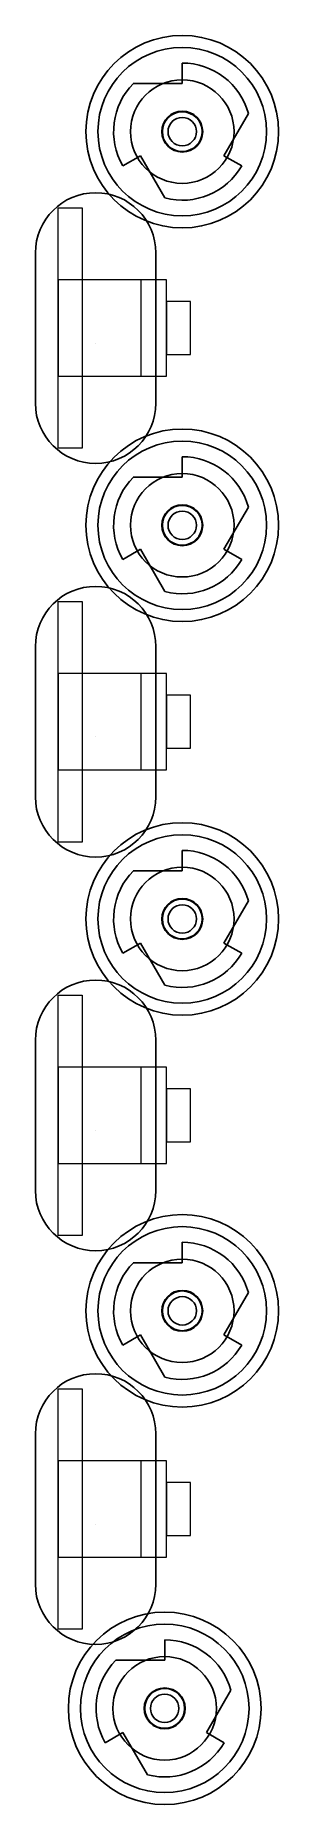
# Model space of a CAD drawing. Extents: x 1.6 to 16.7, y 17.9 to 25.3.
# Drawn here: x 15.73 to 16.74, y 17.93 to 25.28 of the extents above.
import ezdxf

# ---------------------------------------------------------------- set-up
doc = ezdxf.new("R2010")
doc.units = 0
doc.header["$LTSCALE"] = 5
doc.header["$MEASUREMENT"] = 0
for name, color, linetype in [('Z0_BOTCOMP', 4, 'Continuous'), ('Z0_CUT500', 4, 'Continuous'), ('Z0_RUBBER', 4, 'Continuous'), ('Z0_TOPCOMP', 6, 'Continuous')]:
    doc.layers.add(name, color=color, linetype=linetype)

msp = doc.modelspace()

# ---------------------------------------------------------------- linework, layer by layer
at = {"layer": 'Z0_BOTCOMP', "color": 4, "linetype": 'Continuous', "lineweight": 25}
for p, q in [((16.3393, 25.1664), (16.3393, 25.0814)), ((16.3393, 25.0814), (16.1362, 25.0814)), ((16.5125, 24.7814), (16.614, 24.9572)), ((16.0924, 24.7389), (16.1661, 24.7814)), ((16.1661, 24.7814), (16.2676, 24.6056)), ((16.5861, 24.7389), (16.5125, 24.7814)), ((16.3393, 23.5302), (16.3393, 23.4452)), ((16.3393, 23.4452), (16.1362, 23.4452)), ((16.5125, 23.1452), (16.614, 23.321)), ((16.0924, 23.1027), (16.1661, 23.1452)), ((16.1661, 23.1452), (16.2676, 22.9693)), ((16.5861, 23.1027), (16.5125, 23.1452)), ((16.3393, 21.8939), (16.3393, 21.8089)), ((16.3393, 21.8089), (16.1362, 21.8089)), ((16.5125, 21.5089), (16.614, 21.6847)), ((16.0924, 21.4664), (16.1661, 21.5089)), ((16.1661, 21.5089), (16.2676, 21.3331)), ((16.5861, 21.4664), (16.5125, 21.5089)), ((16.3393, 20.265), (16.3393, 20.18)), ((16.3393, 20.18), (16.1362, 20.18)), ((16.5125, 19.88), (16.614, 20.0559)), ((16.0924, 19.8375), (16.1661, 19.88)), ((16.1661, 19.88), (16.2676, 19.7042)), ((16.5861, 19.8375), (16.5125, 19.88)), ((16.2665, 18.6126), (16.2665, 18.5276)), ((16.2665, 18.5276), (16.0635, 18.5276)), ((16.4397, 18.2276), (16.5413, 18.4035)), ((16.0197, 18.1851), (16.0933, 18.2276)), ((16.0933, 18.2276), (16.1949, 18.0518)), ((16.5134, 18.1851), (16.4397, 18.2276))]:
    msp.add_line(p, q, dxfattribs=at)
for centre, radius in [((16.3393, 24.8814), 0.085), ((16.3393, 24.8814), 0.059), ((16.3393, 23.2452), 0.085), ((16.3393, 23.2452), 0.059), ((16.3393, 21.6089), 0.085), ((16.3393, 21.6089), 0.059), ((16.3393, 19.98), 0.085), ((16.3393, 19.98), 0.059), ((16.2665, 18.3276), 0.085), ((16.2665, 18.3276), 0.059)]:
    msp.add_circle(centre, radius, dxfattribs=at)
for centre, start, end in [((16.3393, 24.8814), 15.43207, 90), ((16.3393, 24.8814), 135.43207, -150), ((16.3393, 24.8814), -104.56793, -30), ((16.3393, 23.2452), 15.43207, 90), ((16.3393, 23.2452), 135.43207, -150), ((16.3393, 23.2452), -104.56793, -30), ((16.3393, 21.6089), 15.43207, 90), ((16.3393, 21.6089), 135.43207, -150), ((16.3393, 21.6089), -104.56793, -30), ((16.3393, 19.98), 15.43207, 90), ((16.3393, 19.98), 135.43207, -150), ((16.3393, 19.98), -104.56793, -30), ((16.2665, 18.3276), 15.43207, 90), ((16.2665, 18.3276), 135.43207, -150), ((16.2665, 18.3276), -104.56793, -30)]:
    msp.add_arc(centre, 0.285, start, end, dxfattribs=at)
at = {"layer": 'Z0_CUT500', "color": 5, "linetype": 'Continuous', "lineweight": 25}
for p, q in [((15.7298, 24.3774), (15.7298, 23.7524)), ((16.2298, 23.7524), (16.2298, 24.3774)), ((15.7298, 22.7412), (15.7298, 22.1162)), ((16.2298, 22.1162), (16.2298, 22.7412)), ((15.7298, 21.1049), (15.7298, 20.4799)), ((16.2298, 20.4799), (16.2298, 21.1049)), ((15.7298, 19.4686), (15.7298, 18.8436)), ((16.2298, 18.8436), (16.2298, 19.4686))]:
    msp.add_line(p, q, dxfattribs=at)
for centre in [(16.3393, 24.8814), (16.3393, 23.2452), (16.3393, 21.6089), (16.3393, 19.98), (16.2665, 18.3276)]:
    msp.add_circle(centre, 0.0825, dxfattribs=at)
for centre, start, end in [((15.9798, 24.3774), 0, 180), ((15.9798, 23.7524), 180, 0), ((15.9798, 22.7412), 0, 180), ((15.9798, 22.1162), 180, 0), ((15.9798, 21.1049), 0, 180), ((15.9798, 20.4799), 180, 0), ((15.9798, 19.4686), 0, 180), ((15.9798, 18.8436), 180, 0)]:
    msp.add_arc(centre, 0.25, start, end, dxfattribs=at)
at = {"layer": 'Z0_RUBBER', "color": 2, "linetype": 'Continuous', "lineweight": 25}
for centre, radius in [((16.3393, 24.8814), 0.4), ((16.3393, 24.8814), 0.215), ((16.3393, 23.2452), 0.4), ((16.3393, 23.2452), 0.215), ((16.3393, 21.6089), 0.4), ((16.3393, 21.6089), 0.215), ((16.3393, 19.98), 0.4), ((16.3393, 19.98), 0.215), ((16.2665, 18.3276), 0.4), ((16.2665, 18.3276), 0.215)]:
    msp.add_circle(centre, radius, dxfattribs=at)
at = {"layer": 'Z0_TOPCOMP', "color": 6, "linetype": 'Continuous', "lineweight": 5}
for p, q in [((15.8235, 23.565), (15.8235, 24.565)), ((15.8235, 24.565), (15.9235, 24.565)), ((15.9235, 24.565), (15.9235, 23.565)), ((15.9798, 24.6275), (15.9798, 24.6275)), ((15.9798, 24.6275), (15.9798, 24.6275)), ((16.2735, 24.265), (15.8235, 24.265)), ((15.8235, 24.265), (15.8235, 23.865)), ((16.1673, 24.265), (16.1673, 23.865)), ((16.2298, 24.265), (16.1673, 24.265)), ((16.2298, 23.865), (16.2298, 24.265)), ((16.2735, 23.865), (16.2735, 24.265)), ((16.3735, 24.175), (16.2735, 24.175)), ((16.2735, 24.175), (16.2735, 23.955)), ((16.3735, 23.955), (16.3735, 24.175)), ((15.9798, 24.0025), (15.9798, 24.0025)), ((16.2735, 23.955), (16.3735, 23.955)), ((15.8235, 23.865), (16.2735, 23.865)), ((16.1673, 23.865), (16.2298, 23.865)), ((15.9235, 23.565), (15.8235, 23.565)), ((15.9798, 23.5025), (15.9798, 23.5025)), ((15.9798, 22.9912), (15.9798, 22.9912)), ((15.9798, 22.9912), (15.9798, 22.9912)), ((15.8235, 21.9287), (15.8235, 22.9287)), ((15.8235, 22.9287), (15.9235, 22.9287)), ((15.9235, 22.9287), (15.9235, 21.9287)), ((16.2735, 22.6287), (15.8235, 22.6287)), ((15.8235, 22.6287), (15.8235, 22.2287)), ((16.1673, 22.6287), (16.1673, 22.2287)), ((16.2298, 22.6287), (16.1673, 22.6287)), ((16.2298, 22.2287), (16.2298, 22.6287)), ((16.2735, 22.2287), (16.2735, 22.6287)), ((16.3735, 22.5387), (16.2735, 22.5387)), ((16.2735, 22.5387), (16.2735, 22.3187)), ((16.3735, 22.3187), (16.3735, 22.5387)), ((15.9798, 22.3662), (15.9798, 22.3662)), ((16.2735, 22.3187), (16.3735, 22.3187)), ((15.8235, 22.2287), (16.2735, 22.2287)), ((16.1673, 22.2287), (16.2298, 22.2287)), ((15.9235, 21.9287), (15.8235, 21.9287)), ((15.9798, 21.8662), (15.9798, 21.8662)), ((15.9798, 21.355), (15.9798, 21.355)), ((15.9798, 21.355), (15.9798, 21.355)), ((15.8235, 20.2925), (15.8235, 21.2925)), ((15.8235, 21.2925), (15.9235, 21.2925)), ((15.9235, 21.2925), (15.9235, 20.2925)), ((16.2735, 20.9925), (15.8235, 20.9925)), ((15.8235, 20.9925), (15.8235, 20.5925)), ((16.1673, 20.9925), (16.1673, 20.5925)), ((16.2298, 20.9925), (16.1673, 20.9925)), ((16.2298, 20.5925), (16.2298, 20.9925)), ((16.2735, 20.5925), (16.2735, 20.9925)), ((16.3735, 20.9025), (16.2735, 20.9025)), ((16.2735, 20.9025), (16.2735, 20.6825)), ((16.3735, 20.6825), (16.3735, 20.9025)), ((15.9798, 20.73), (15.9798, 20.73)), ((16.2735, 20.6825), (16.3735, 20.6825)), ((15.8235, 20.5925), (16.2735, 20.5925)), ((16.1673, 20.5925), (16.2298, 20.5925)), ((15.9235, 20.2925), (15.8235, 20.2925)), ((15.9798, 20.23), (15.9798, 20.23)), ((15.9798, 19.7187), (15.9798, 19.7187)), ((15.9798, 19.7187), (15.9798, 19.7187)), ((15.8235, 18.6562), (15.8235, 19.6562)), ((15.8235, 19.6562), (15.9235, 19.6562)), ((15.9235, 19.6562), (15.9235, 18.6562)), ((16.2735, 19.3562), (15.8235, 19.3562)), ((15.8235, 19.3562), (15.8235, 18.9562)), ((16.1673, 19.3562), (16.1673, 18.9562)), ((16.2298, 19.3562), (16.1673, 19.3562)), ((16.2298, 18.9562), (16.2298, 19.3562)), ((16.2735, 18.9562), (16.2735, 19.3562)), ((16.3735, 19.2662), (16.2735, 19.2662)), ((16.2735, 19.2662), (16.2735, 19.0462)), ((16.3735, 19.0462), (16.3735, 19.2662)), ((15.9798, 19.0937), (15.9798, 19.0937)), ((16.2735, 19.0462), (16.3735, 19.0462)), ((15.8235, 18.9562), (16.2735, 18.9562)), ((16.1673, 18.9562), (16.2298, 18.9562)), ((15.9235, 18.6562), (15.8235, 18.6562)), ((15.9798, 18.5937), (15.9798, 18.5937))]:
    msp.add_line(p, q, dxfattribs=at)
at = {"layer": 'Z0_TOPCOMP', "color": 6, "linetype": 'Continuous', "lineweight": 25}
for centre in [(16.3393, 24.8814), (16.3393, 23.2452), (16.3393, 21.6089), (16.3393, 19.98), (16.2665, 18.3276)]:
    msp.add_circle(centre, 0.35, dxfattribs=at)

doc.saveas('drawing.dxf')
